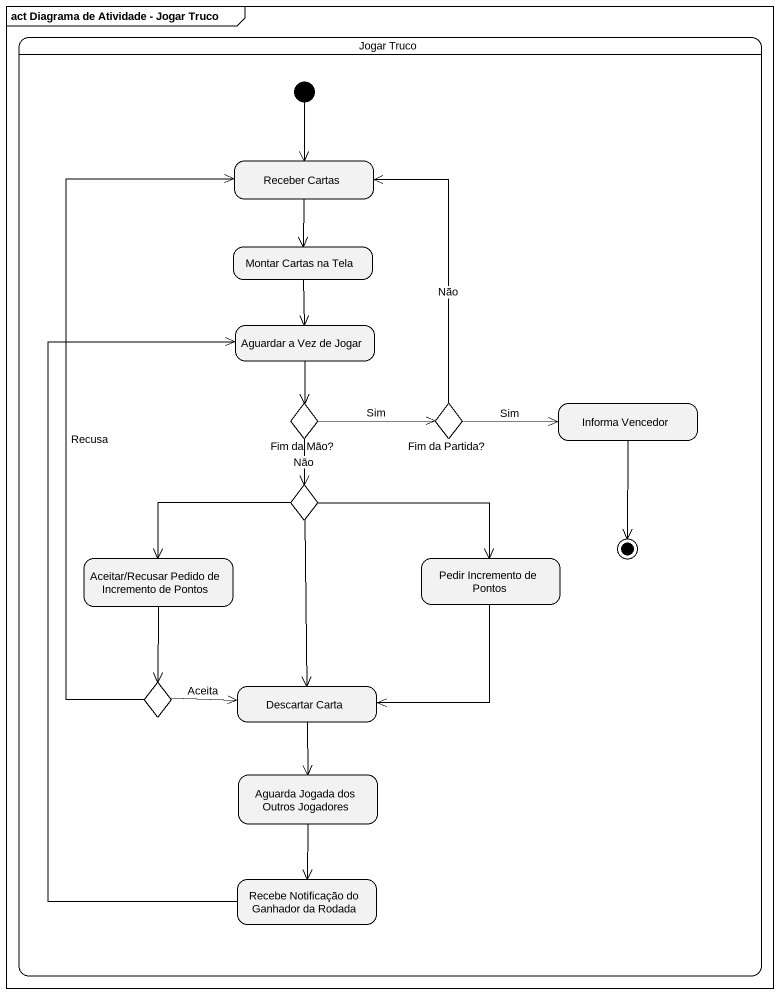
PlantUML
@startuml
mainframe act Diagrama de Atividade - Jogar Truco
hide empty description
state "Jogar Truco" as Jogar_Truco #FFFFFF {
  state "Receber Cartas" as Receber_Cartas
  state "Montar Cartas na Tela" as Montar_Cartas_na_Tela
  state "Aguardar a Vez de Jogar" as Aguardar_a_Vez_de_Jogar
  state "Fim da Mão?" as Fim_da_Mão <<choice>>
  state "Fim da Partida?" as Fim_da_Partida <<choice>>
  state "Informa Vencedor" as Informa_Vencedor
  state choice1 <<choice>>
  state "Aceitar/Recusar Pedido de Incremento de Pontos" as Aceitar_Recusar_Pedido_de
  state "Pedir Incremento de Pontos" as Pedir_Incremento_de_Pontos
  state choice2 <<choice>>
  state "Descartar Carta" as Descartar_Carta
  state "Aguarda Jogada dos Outros Jogadores" as Aguarda_Jogada_dos_Outros
  state "Recebe Notificação do Ganhador da Rodada" as Recebe_Notificação_do
  [*] --> Receber_Cartas
  Informa_Vencedor --> [*]
}
Receber_Cartas --> Montar_Cartas_na_Tela
Montar_Cartas_na_Tela --> Aguardar_a_Vez_de_Jogar
Aguardar_a_Vez_de_Jogar --> Fim_da_Mão
Fim_da_Mão -right-> Fim_da_Partida : Sim
Fim_da_Mão --> choice1 : Não
Fim_da_Partida -up-> Receber_Cartas : Não
Fim_da_Partida -right-> Informa_Vencedor : Sim
choice1 -left-> Aceitar_Recusar_Pedido_de
choice1 -right-> Pedir_Incremento_de_Pontos
choice1 --> Descartar_Carta
Aceitar_Recusar_Pedido_de --> choice2
Pedir_Incremento_de_Pontos --> Descartar_Carta
choice2 -up-> Receber_Cartas : Recusa
choice2 -right-> Descartar_Carta : Aceita
Descartar_Carta --> Aguarda_Jogada_dos_Outros
Aguarda_Jogada_dos_Outros --> Recebe_Notificação_do
Recebe_Notificação_do -up-> Aguardar_a_Vez_de_Jogar
@enduml
